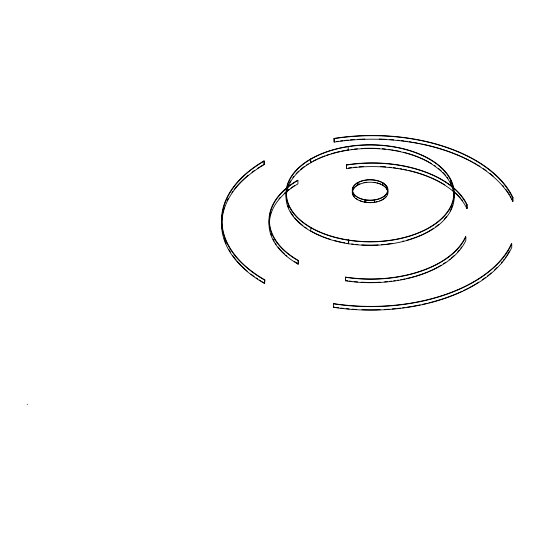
<?xml version="1.0" encoding="UTF-8"?>
<svg xmlns="http://www.w3.org/2000/svg" width="540" height="540" viewBox="0 0 540 540"><rect width="100%" height="100%" fill="white"/><g stroke="black" fill="none" stroke-linecap="round" stroke-linejoin="round"><path stroke-width="0.81" d="M27.175 404.298L27.439 404.285M387.146 187.785L387.207 187.718A17.57 10.145 0 0 1 366.167 199.908L366.093 200.084A17.888 10.328 0 0 0 387.518 187.67L387.146 187.785L387.146 189.911A17.57 10.145 0 0 1 387.416 194.076M357.683 182.824C358.648 181.298 357.21 188.615 357.905 182.912M387.47 187.63L387.457 189.871A17.888 10.328 0 0 1 365.83 202.399L365.911 200.05M365.83 202.399L365.911 202.216A17.57 10.145 0 0 0 374.348 202.21M348.725 240.044L348.611 240.28A84.119 48.566 0 0 0 451.298 180.65L450.893 180.711A83.693 48.323 0 0 1 348.725 240.044L348.611 243.756A84.119 48.566 0 0 0 453.749 191.687M286.504 191.525A84.119 48.566 0 0 0 348.536 243.743L348.644 240.03A83.693 48.323 0 0 1 310.77 159.26L310.433 159.104L310.433 162.587L310.736 162.756L310.493 159.077L310.79 162.729M348.536 243.743L348.644 243.506A83.693 48.323 0 0 1 347.112 243.263M333.389 303.824L333.497 303.588A145.456 83.977 0 0 0 511.339 243.905L511.751 243.972L511.751 247.448A145.881 84.22 0 0 1 333.389 307.3L333.389 303.824A145.881 84.22 0 0 0 511.751 243.972M345.546 277.317L345.654 277.081A97.963 56.558 0 0 0 465.433 236.885L465.845 236.952L465.845 240.428A98.388 56.801 0 0 1 345.546 280.793L345.546 277.317A98.388 56.801 0 0 0 465.845 236.952M333.389 307.3L333.497 307.064A145.456 83.977 0 0 0 334.969 307.28M345.546 280.793L345.654 277.081M364.939 199.908L365.026 199.732A17.57 10.145 0 0 1 357.257 183.114L357.028 182.986A17.888 10.328 0 0 0 364.939 199.908L365.195 202.298A17.888 10.328 0 0 1 352.58 190.357M365.195 200.171L365.026 199.732M365.195 202.298L365.283 199.989M264.836 279.869L264.539 283.52L264.836 279.869A145.456 83.977 0 0 1 264.242 161.109L263.939 160.934L263.939 164.41A145.881 84.22 0 0 0 260.253 166.631M298.323 260.422L298.019 264.074L298.323 260.422A97.963 56.558 0 0 1 297.918 180.441L297.614 180.266A98.388 56.801 0 0 0 288.259 186.556M357.21 183.094L357.44 185.348A17.57 10.145 0 0 0 352.559 192.058M386.917 187.09L387.288 187.367L386.978 189.554L386.917 187.09A17.57 10.145 0 0 0 358.108 182.621M310.77 159.26A83.693 48.323 0 0 1 450.887 180.657L451.285 180.603L451.298 181.811M453.411 188.055A97.963 56.558 0 0 1 466.756 204.89L467.161 204.829L467.161 208.305L466.756 208.366A97.963 56.558 0 0 0 346.572 168.575L346.464 164.862A98.388 56.801 0 0 1 451.703 186.219M334.037 138.402L334.152 138.638A145.456 83.977 0 0 1 512.588 197.721L513 197.654L513 201.13L512.588 201.197A145.456 83.977 0 0 0 334.152 142.114L334.037 138.402A145.881 84.22 0 0 1 513 197.654M357.028 182.986L357.44 183.222M263.939 164.41L264.242 164.585A145.456 83.977 0 0 0 221.967 225.572M346.464 164.862L346.572 168.575M512.588 197.721L512.588 201.197M511.339 243.905L511.339 245.066M466.756 204.89L466.756 208.366M465.433 236.885L465.433 238.046M451.413 205.76L451.413 209.237M450.873 180.671L450.893 184.194A83.693 48.323 0 0 1 453.776 197.829M382.975 182.857L382.975 184.424M382.745 182.986L382.745 185.335M374.429 200.043L374.429 202.392M353.234 187.232L353.234 189.574M352.924 187.178L352.924 189.526A17.888 10.328 0 0 1 356.562 185.632M348.644 240.03L348.611 243.756M348.212 146.705L348.212 150.181M334.152 138.638L334.152 142.114M310.817 227.765L310.817 231.248M297.918 180.441L297.918 183.917A97.963 56.558 0 0 0 269.447 224.991M264.242 161.109L264.242 164.585M386.161 196.479A17.57 10.145 0 0 1 379.654 200.88M377.096 201.67A17.57 10.145 0 0 1 375.745 201.974M452.446 205.436A83.693 48.323 0 0 1 451.926 206.941M451.001 209.176A83.693 48.323 0 0 1 450.144 210.911M446.486 216.547A83.693 48.323 0 0 1 444.211 219.254M438.804 224.397A83.693 48.323 0 0 1 435.692 226.814M433.701 228.211A83.693 48.323 0 0 1 424.892 233.327M424.298 233.624A83.693 48.323 0 0 1 422.489 234.488M421.875 234.765A83.693 48.323 0 0 1 420.633 235.319M420.012 235.589A83.693 48.323 0 0 1 417.467 236.642M416.819 236.891A83.693 48.323 0 0 1 414.855 237.634M414.187 237.87A83.693 48.323 0 0 1 410.13 239.234M409.442 239.45A83.693 48.323 0 0 1 406.654 240.266M403.819 241.029A83.693 48.323 0 0 1 402.381 241.387M392.026 243.432A83.693 48.323 0 0 1 386.701 244.161M385.162 244.33A83.693 48.323 0 0 1 381.301 244.688M378.196 244.897A83.693 48.323 0 0 1 361.793 244.883M357.912 244.607A83.693 48.323 0 0 1 355.597 244.391M353.288 244.141A83.693 48.323 0 0 1 351.763 243.952M509.497 251.066A145.456 83.977 0 0 1 506.804 255.562M506.041 256.709A145.456 83.977 0 0 1 505.244 257.843M504.421 258.977A145.456 83.977 0 0 1 503.57 260.098M502.24 261.772A145.456 83.977 0 0 1 501.316 262.879M497.347 267.219A145.456 83.977 0 0 1 494.654 269.858M491.191 272.957A145.456 83.977 0 0 1 487.505 275.954M485.575 277.418A145.456 83.977 0 0 1 482.24 279.808M478.757 282.123A145.456 83.977 0 0 1 475.74 283.993M475.126 284.364A145.456 83.977 0 0 1 471.994 286.173M471.359 286.524A145.456 83.977 0 0 1 468.767 287.921M467.451 288.61A145.456 83.977 0 0 1 463.421 290.608M462.051 291.249A145.456 83.977 0 0 1 459.965 292.201M459.263 292.518A145.456 83.977 0 0 1 454.99 294.341M454.268 294.631A145.456 83.977 0 0 1 441.518 299.248M440.741 299.498A145.456 83.977 0 0 1 428.821 302.873M427.194 303.278A145.456 83.977 0 0 1 422.26 304.418M420.127 304.871A145.456 83.977 0 0 1 412.925 306.254M411.467 306.504A145.456 83.977 0 0 1 407.079 307.199M404.865 307.517A145.456 83.977 0 0 1 402.651 307.814M400.424 308.097A145.456 83.977 0 0 1 397.447 308.435M395.955 308.59A145.456 83.977 0 0 1 392.209 308.941M389.198 309.184A145.456 83.977 0 0 1 384.676 309.474M380.133 309.683A145.456 83.977 0 0 1 361.928 309.71M356.63 309.467A145.456 83.977 0 0 1 352.107 309.17M349.096 308.927A145.456 83.977 0 0 1 346.1 308.651M343.859 308.414A145.456 83.977 0 0 1 340.882 308.077M338.661 307.793A145.456 83.977 0 0 1 336.44 307.496M461.687 246.901A97.963 56.558 0 0 1 460.775 248.171M459.304 250.054A97.963 56.558 0 0 1 457.718 251.903M454.194 255.501A97.963 56.558 0 0 1 451.258 258.1M450.225 258.944A97.963 56.558 0 0 1 449.165 259.774M445.831 262.204A97.963 56.558 0 0 1 443.489 263.763M441.045 265.268A97.963 56.558 0 0 1 438.507 266.726M437.852 267.084A97.963 56.558 0 0 1 433.161 269.474M432.466 269.804A97.963 56.558 0 0 1 428.207 271.688M427.484 271.991A97.963 56.558 0 0 1 424.528 273.152M423.779 273.436A97.963 56.558 0 0 1 416.043 276.028M415.253 276.264A97.963 56.558 0 0 1 412.034 277.175M411.386 277.344A97.963 56.558 0 0 1 406.107 278.627M404.771 278.924A97.963 56.558 0 0 1 403.421 279.2M402.07 279.47A97.963 56.558 0 0 1 400.714 279.734M398.662 280.098A97.963 56.558 0 0 1 397.285 280.328M395.213 280.651A97.963 56.558 0 0 1 393.822 280.847M391.73 281.131A97.963 56.558 0 0 1 389.63 281.381M387.518 281.61A97.963 56.558 0 0 1 384.689 281.867M380.43 282.163A97.963 56.558 0 0 1 361.132 282.17M357.581 281.934A97.963 56.558 0 0 1 354.044 281.617M351.932 281.394A97.963 56.558 0 0 1 349.13 281.05M347.74 280.861A97.963 56.558 0 0 1 345.654 280.557M346.572 165.098A97.963 56.558 0 0 1 452.912 187.63M453.769 187.92A98.388 56.801 0 0 1 467.161 204.829M348.55 168.028A98.388 56.801 0 0 1 351.351 167.65M353.464 167.4A98.388 56.801 0 0 1 356.292 167.11M359.134 166.867A98.388 56.801 0 0 1 363.42 166.59M380.653 166.57A98.388 56.801 0 0 1 385.655 166.894M389.205 167.218A98.388 56.801 0 0 1 391.325 167.447M393.431 167.697A98.388 56.801 0 0 1 395.537 167.981M396.927 168.183A98.388 56.801 0 0 1 399.006 168.514M400.39 168.743A98.388 56.801 0 0 1 401.767 168.986M403.13 169.243A98.388 56.801 0 0 1 406.526 169.931M408.537 170.377A98.388 56.801 0 0 1 409.867 170.687M410.528 170.849A98.388 56.801 0 0 1 412.506 171.349M413.161 171.518A98.388 56.801 0 0 1 419.58 173.381M420.37 173.637A98.388 56.801 0 0 1 425.75 175.513M426.499 175.797A98.388 56.801 0 0 1 428.726 176.675M429.462 176.972A98.388 56.801 0 0 1 430.913 177.586M431.636 177.896A98.388 56.801 0 0 1 439.85 181.919M440.498 182.277A98.388 56.801 0 0 1 441.781 183.006M442.415 183.371A98.388 56.801 0 0 1 444.886 184.882M454.268 191.828A98.388 56.801 0 0 1 460.384 197.971M461.423 199.22A98.388 56.801 0 0 1 462.402 200.482M466.506 206.975A98.388 56.801 0 0 1 467.161 208.305M336.245 141.541A145.881 84.22 0 0 1 338.465 141.224M340.693 140.933A145.881 84.22 0 0 1 342.927 140.656M344.419 140.488A145.881 84.22 0 0 1 348.165 140.096M350.42 139.887A145.881 84.22 0 0 1 354.193 139.59M357.973 139.347A145.881 84.22 0 0 1 364.804 139.05M379.262 139.043A145.881 84.22 0 0 1 386.093 139.327M389.88 139.563A145.881 84.22 0 0 1 393.653 139.86M397.406 140.211A145.881 84.22 0 0 1 399.654 140.447M401.152 140.616A145.881 84.22 0 0 1 404.129 140.987M405.614 141.183A145.881 84.22 0 0 1 407.828 141.494M409.307 141.716A145.881 84.22 0 0 1 411.507 142.061M412.972 142.297A145.881 84.22 0 0 1 417.339 143.073M418.784 143.35A145.881 84.22 0 0 1 420.221 143.64M421.659 143.93A145.881 84.22 0 0 1 423.09 144.234M423.799 144.389A145.881 84.22 0 0 1 428.045 145.361M428.868 145.557A145.881 84.22 0 0 1 432.121 146.374M432.932 146.59A145.881 84.22 0 0 1 441.673 149.108M442.449 149.351A145.881 84.22 0 0 1 450.853 152.233M451.595 152.51A145.881 84.22 0 0 1 455.288 153.941M456.017 154.231A145.881 84.22 0 0 1 460.316 156.047M461.025 156.357A145.881 84.22 0 0 1 463.813 157.626M464.508 157.95A145.881 84.22 0 0 1 468.572 159.935M469.894 160.616A145.881 84.22 0 0 1 472.507 162.014M473.789 162.722A145.881 84.22 0 0 1 476.307 164.167M477.542 164.903A145.881 84.22 0 0 1 479.972 166.401M483.489 168.71A145.881 84.22 0 0 1 486.196 170.613M490.077 173.549A145.881 84.22 0 0 1 493.135 176.067M502.787 185.625A145.881 84.22 0 0 1 503.726 186.732M505.94 189.533A145.881 84.22 0 0 1 509.483 194.677M510.273 195.986A145.881 84.22 0 0 1 511.11 197.444M511.9 198.916A145.881 84.22 0 0 1 513 201.13M344.824 242.865A83.693 48.323 0 0 1 341.064 242.116M340.315 241.954A83.693 48.323 0 0 1 334.463 240.516M330.203 239.274A83.693 48.323 0 0 1 327.429 238.363M326.747 238.126A83.693 48.323 0 0 1 323.399 236.891M322.738 236.635A83.693 48.323 0 0 1 320.787 235.838M320.153 235.568A83.693 48.323 0 0 1 314.003 232.652M313.268 232.261A83.693 48.323 0 0 1 311.823 231.471M306.848 228.427A83.693 48.323 0 0 1 304.844 227.043M302.933 225.612A83.693 48.323 0 0 1 294.827 217.904M293.517 216.263A83.693 48.323 0 0 1 292.7 215.156M292.309 214.596A83.693 48.323 0 0 1 291.566 213.469M291.209 212.902A83.693 48.323 0 0 1 290.54 211.761M288.59 207.704A83.693 48.323 0 0 1 287.935 205.936M286.497 198.767A83.693 48.323 0 0 1 357.372 149.047A83.693 48.323 0 0 1 450.887 184.133L451.298 184.126A84.119 48.566 0 0 0 450.414 182.324M288.05 186.151A84.119 48.566 0 0 1 288.799 184.39M289.656 182.642A84.119 48.566 0 0 1 290.628 180.92M292.91 177.532A84.119 48.566 0 0 1 293.767 176.431M296.109 173.725A84.119 48.566 0 0 1 298.742 171.106M300.456 169.587A84.119 48.566 0 0 1 304.175 166.658M306.173 165.254A84.119 48.566 0 0 1 308.259 163.897M310.507 162.54A84.119 48.566 0 0 1 311.931 161.73M313.396 160.947A84.119 48.566 0 0 1 316.413 159.428M317.648 158.848A84.119 48.566 0 0 1 319.545 157.997M320.186 157.721A84.119 48.566 0 0 1 322.144 156.917M322.799 156.654A84.119 48.566 0 0 1 324.803 155.891M326.16 155.399A84.119 48.566 0 0 1 329.616 154.238M331.027 153.806A84.119 48.566 0 0 1 339.761 151.511M341.26 151.186A84.119 48.566 0 0 1 348.118 149.931M351.169 149.486A84.119 48.566 0 0 1 352.701 149.29M354.24 149.114A84.119 48.566 0 0 1 357.338 148.804M361.24 148.507A84.119 48.566 0 0 1 379.289 148.527M382.408 148.757A84.119 48.566 0 0 1 385.506 149.06M388.584 149.425A84.119 48.566 0 0 1 390.116 149.627M391.642 149.857A84.119 48.566 0 0 1 393.161 150.093M394.666 150.35A84.119 48.566 0 0 1 396.913 150.768M397.656 150.917A84.119 48.566 0 0 1 400.606 151.538M403.515 152.226A84.119 48.566 0 0 1 405.668 152.786M406.377 152.982A84.119 48.566 0 0 1 411.264 154.44M411.946 154.669A84.119 48.566 0 0 1 414.646 155.601M415.314 155.844A84.119 48.566 0 0 1 419.857 157.633M420.485 157.903A84.119 48.566 0 0 1 422.354 158.733M422.969 159.017A84.119 48.566 0 0 1 424.784 159.887M425.378 160.184A84.119 48.566 0 0 1 428.848 162.034M429.962 162.668A84.119 48.566 0 0 1 431.595 163.654M434.383 165.463A84.119 48.566 0 0 1 435.713 166.394M438.257 168.318A84.119 48.566 0 0 1 441.194 170.822M442.827 172.375A84.119 48.566 0 0 1 445.784 175.581M447.107 177.228A84.119 48.566 0 0 1 447.93 178.342M348.536 240.266A84.119 48.566 0 0 1 310.466 159.084A84.119 48.566 0 0 1 451.298 180.59M365.283 202.122A17.57 10.145 0 0 1 363.906 201.859M362.57 201.528A17.57 10.145 0 0 1 360.058 200.684M357.824 199.618A17.57 10.145 0 0 1 355.928 198.349M354.416 196.918A17.57 10.145 0 0 1 353.822 196.155M353.336 195.365A17.57 10.145 0 0 1 352.964 194.555M352.714 193.725A17.57 10.145 0 0 1 352.58 192.895M357.919 185.072A17.57 10.145 0 0 1 386.991 189.54M357.885 182.486A17.888 10.328 0 0 1 387.227 186.995M357.696 184.943A17.888 10.328 0 0 1 359.984 183.863M363.913 182.682A17.888 10.328 0 0 1 366.755 182.23M374.099 182.297A17.888 10.328 0 0 1 375.523 182.527M376.913 182.817A17.888 10.328 0 0 1 378.257 183.175M379.546 183.593A17.888 10.328 0 0 1 380.768 184.072M383.643 185.605A17.888 10.328 0 0 1 387.005 188.96M264.836 283.345A145.456 83.977 0 0 1 261.137 281.144M260.537 280.766A145.456 83.977 0 0 1 259.342 280.01M257.58 278.863A145.456 83.977 0 0 1 256.196 277.931M254.171 276.514A145.456 83.977 0 0 1 250.911 274.091M247.205 271.094A145.456 83.977 0 0 1 242.082 266.429M241.549 265.903A145.456 83.977 0 0 1 237.026 261.036M236.095 259.936A145.456 83.977 0 0 1 232.666 255.447M230.391 252.005A145.456 83.977 0 0 1 229.021 249.683M226.118 243.783A145.456 83.977 0 0 1 225.221 241.542M224.951 240.793A145.456 83.977 0 0 1 224.195 238.532M222.176 228.636A145.456 83.977 0 0 1 222.048 227.104M264.539 280.044A145.881 84.22 0 0 1 263.939 160.934M264.539 283.52A145.881 84.22 0 0 1 222.338 214.826M222.818 212.531A145.881 84.22 0 0 1 224.107 207.981M227.198 200.502A145.881 84.22 0 0 1 228.359 198.295M231.95 192.503A145.881 84.22 0 0 1 232.76 191.363M234.023 189.668A145.881 84.22 0 0 1 248.198 175.237M251.998 172.267A145.881 84.22 0 0 1 254.651 170.343M257.29 168.541A145.881 84.22 0 0 1 259.652 167.008M298.323 263.898A97.963 56.558 0 0 1 294.617 261.657M286.848 255.987A97.963 56.558 0 0 1 285.849 255.137M284.391 253.834A97.963 56.558 0 0 1 282.994 252.511M282.393 251.917A97.963 56.558 0 0 1 280.125 249.494M279.592 248.879A97.963 56.558 0 0 1 278.06 247.01M276.21 244.472A97.963 56.558 0 0 1 275.366 243.182M274.199 241.232A97.963 56.558 0 0 1 273.159 239.254M271.458 235.238A97.963 56.558 0 0 1 270.999 233.888M269.757 228.427A97.963 56.558 0 0 1 269.588 227.056M298.019 260.597A98.388 56.801 0 0 1 287.206 187.4M298.019 264.074A98.388 56.801 0 0 1 269.386 218.774M270.284 214.657A98.388 56.801 0 0 1 270.925 212.618M278.957 198.896A98.388 56.801 0 0 1 280.031 197.66M284.202 193.462A98.388 56.801 0 0 1 285.674 192.152M288.259 190.033A98.388 56.801 0 0 1 289.339 189.203M291.013 187.988A98.388 56.801 0 0 1 294.523 185.625"/></g></svg>
